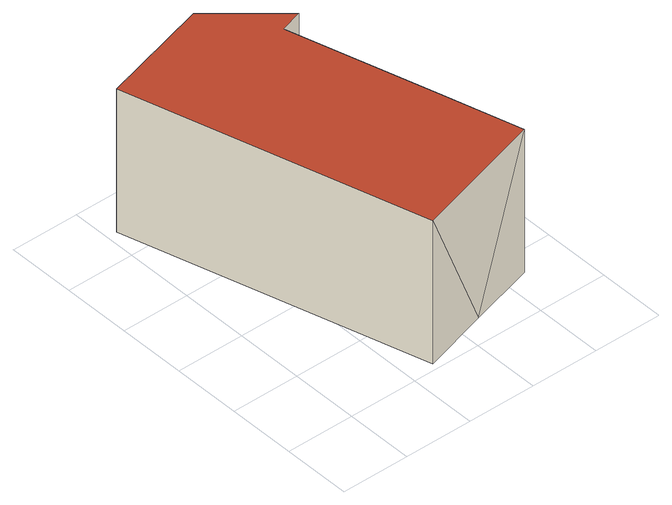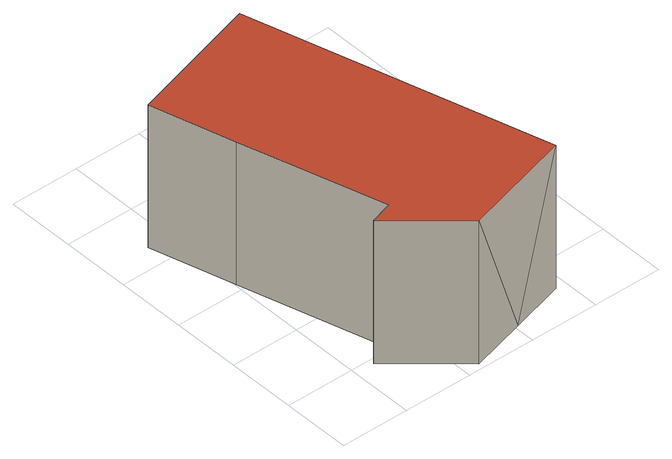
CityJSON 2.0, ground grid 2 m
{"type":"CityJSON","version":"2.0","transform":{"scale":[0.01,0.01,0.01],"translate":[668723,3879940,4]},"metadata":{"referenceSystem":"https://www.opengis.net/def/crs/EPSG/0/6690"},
"CityObjects":{
"building1":{"type":"Building","attributes":{"usage":"402","measuredHeight":4.4,"storeysAboveGround":1,"BuildingDetailAttribute.totalFloorArea":33.44,"BuildingDetailAttribute.buildingFootprintArea":33.44,"BuildingDetailAttribute.buildingRoofEdgeArea":33.44,"BuildingDetailAttribute.urbanPlanType":"21","BuildingDetailAttribute.landUseType":"212","BuildingDetailAttribute.surveyYear":2021,"BuildingIDAttribute.prefecture":"23","BuildingIDAttribute.city":"23111"},"geometry":[{"type":"Solid","lod":"2","boundaries":[[[[0,1,2,3]],[[4,5,3,2]],[[6,7,8]],[[4,8,5]],[[8,7,5]],[[7,6,9,10]],[[11,12,13]],[[10,9,11]],[[10,11,13]],[[14,15,13,12]],[[1,0,15,14]],[[12,11,9,6,8,4,2,1,14]],[[3,5,7,10,13,15,0]]]],"semantics":{"surfaces":[{"type":"WallSurface"},{"type":"GroundSurface"},{"type":"RoofSurface"}],"values":[[0,0,0,0,0,0,0,0,0,0,0,1,2]]}}]}
},
"vertices":[
[479,794,446],[479,794,1],[544,814,1],[544,814,446],[354,981,1],[354,981,446],[30,890,1],[30,890,446],[192,936,1],[275,20,1],[275,20,446],[470,77,1],[665,133,1],[665,133,446],[597,376,1],[597,376,446]
]}
